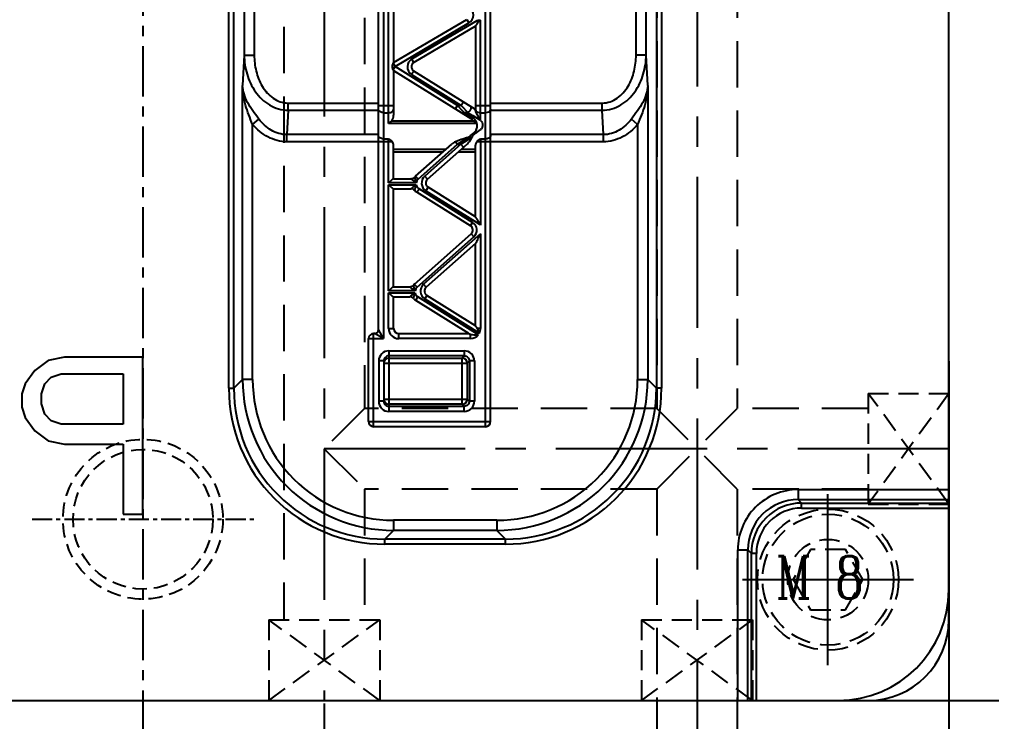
# Model space of a CAD drawing. Header units: millimetres. Extents: x 27275 to 28529, y -21406 to -20519.
# Drawn here: x 28285.4 to 28381.9, y -20923.4 to -20853.6 of the extents above; entities that cross this region are included whole.
import ezdxf

# ---------------------------------------------------------------- set-up
doc = ezdxf.new("R2010")
doc.units = ezdxf.units.MM
doc.header["$LTSCALE"] = 8
for name, pattern in [('CENTER', [2, 1.25, -0.25, 0.25, -0.25]), ('CENTER2', [1.125, 0.75, -0.125, 0.125, -0.125]), ('HIDDEN', [0.375, 0.25, -0.125])]:
    doc.linetypes.add(name, pattern=pattern)
doc.layers.get('DEFPOINTS').update_dxf_attribs({"color": 6})
for name, color, linetype in [('Cav-cor', 30, 'Continuous'), ('CL', 1, 'Continuous'), ('SCREW', 52, 'HIDDEN'), ('WT', 4, 'Continuous')]:
    doc.layers.add(name, color=color, linetype=linetype)
doc.layers.add('dim', color=3, linetype='Continuous', lineweight=15)
doc.styles.add('ROMANC', font='RomanC.ttf', dxfattribs={"width": 0.8, "height": 7})
doc.styles.get("Standard").update_dxf_attribs({"font": 'txt.shx', "width": 0.8, "bigfont": 'chineset.shx'})
doc.dimstyles.new('ISO-25', dxfattribs={"dimtxt": 5, "dimasz": 4, "dimexe": 0.3, "dimexo": 0.3, "dimtad": 0, "dimzin": 1, "dimdsep": 46, "dimtxsty": 'Standard', "dimcen": 0, "dimclrd": 3, "dimclre": 3, "dimclrt": 3, "dimazin": 0, "dimtfac": 1, "dimtofl": 0, "dimtmove": 0, "dimatfit": 0, "dimfxl": 0, "dimarcsym": 0})

# ---------------------------------------------------------------- blocks, each defined once
blk = doc.blocks.new('*D26271')
at = {"layer": 'DEFPOINTS', "color": 0}
for p in [(28217.642, -20887.286), (28377.642, -20887.286), (28217.642, -20984.32)]:
    blk.add_point(p, dxfattribs=at)
at = {"layer": 'dim', "color": 3, "lineweight": -2}
for p, q in [((28217.642, -20887.586), (28217.642, -20984.62)), ((28377.642, -20887.586), (28377.642, -20984.62)), ((28221.642, -20984.32), (28288.684, -20984.32)), ((28373.642, -20984.32), (28306.601, -20984.32))]:
    blk.add_line(p, q, dxfattribs=at)
at = {"layer": 'dim', "color": 3}
for points in [[(28221.642, -20983.653), (28221.642, -20984.987), (28217.642, -20984.32)], [(28373.642, -20984.987), (28373.642, -20983.653), (28377.642, -20984.32)]]:
    blk.add_solid(points, dxfattribs=at)
at = {"layer": 'dim', "color": 3, "insert": (28297.642, -20984.32), "char_height": 5, "attachment_point": 5}
blk.add_mtext('160.00', dxfattribs=at)
blk = doc.blocks.new('*D26272')
at = {"layer": 'DEFPOINTS', "color": 0}
for p in [(28368.642, -20631.286), (28483.05, -20631.286), (28368.642, -20921.286)]:
    blk.add_point(p, dxfattribs=at)
at = {"layer": 'dim', "color": 3, "lineweight": -2}
for p, q in [((28368.942, -20631.286), (28483.35, -20631.286)), ((28483.05, -20635.286), (28483.05, -20766.661)), ((28483.05, -20917.286), (28483.05, -20785.911)), ((28368.942, -20921.286), (28483.35, -20921.286))]:
    blk.add_line(p, q, dxfattribs=at)
at = {"layer": 'dim', "color": 3}
for points in [[(28483.717, -20635.286), (28482.384, -20635.286), (28483.05, -20631.286)], [(28482.384, -20917.286), (28483.717, -20917.286), (28483.05, -20921.286)]]:
    blk.add_solid(points, dxfattribs=at)
at = {"layer": 'dim', "color": 3, "insert": (28483.05, -20776.286), "char_height": 5, "attachment_point": 5, "rotation": 90}
blk.add_mtext('290.00', dxfattribs=at)
blk = doc.blocks.new('cb_8')
at = {"linetype": 'HIDDEN'}
blk.add_circle((0, 0), 7, dxfattribs=at)
at = {"layer": 'SCREW', "linetype": 'CENTER2', "ltscale": 5}
for p, q in [((0, -8.5), (0, 8.5)), ((-8.5, 0), (8.5, 0))]:
    blk.add_line(p, q, dxfattribs=at)
at = {"layer": 'SCREW'}
blk.add_lwpolyline([(-1.732, 3), (-3.464, 0), (-1.732, -3), (1.732, -3), (3.464, 0), (1.732, 3)], close=True, dxfattribs=at)
for radius in [6.5, 4]:
    blk.add_circle((0, 0), radius, dxfattribs=at)
at = {"layer": 'dim', "style": 'ROMANC', "width": 0.8}
blk.add_text('M 8', height=4.1865, dxfattribs=at).set_placement((-5.202, -1.858))
blk = doc.blocks.new('20150513.114825')
at = {"layer": 'WT', "color": 125, "linetype": 'HIDDEN'}
for p, q in [((-5.5, 8), (5.5, 8)), ((5.5, 8), (-5.5, 0)), ((-5.5, 8), (5.5, 0)), ((-5.5, 0), (-5.5, 8)), ((5.5, 0), (5.5, 8)), ((-5.5, 0), (5.5, 0))]:
    blk.add_line(p, q, dxfattribs=at)
blk = doc.blocks.new('*D27182')
at = {"layer": 'DEFPOINTS', "color": 0}
for p in [(28217.642, -20910.286), (28315.642, -20921.286), (28315.642, -20945.038)]:
    blk.add_point(p, dxfattribs=at)
at = {"layer": 'dim', "color": 3, "lineweight": -2}
for p, q in [((28217.642, -20910.586), (28217.642, -20945.338)), ((28315.642, -20921.586), (28315.642, -20945.338)), ((28221.642, -20945.038), (28258.684, -20945.038)), ((28311.642, -20945.038), (28274.601, -20945.038))]:
    blk.add_line(p, q, dxfattribs=at)
at = {"layer": 'dim', "color": 3}
for points in [[(28221.642, -20944.371), (28221.642, -20945.704), (28217.642, -20945.038)], [(28311.642, -20945.704), (28311.642, -20944.371), (28315.642, -20945.038)]]:
    blk.add_solid(points, dxfattribs=at)
at = {"layer": 'dim', "color": 3, "insert": (28266.642, -20945.038), "char_height": 5, "attachment_point": 5}
blk.add_mtext('98.00', dxfattribs=at)
blk = doc.blocks.new('*D27183')
at = {"layer": 'DEFPOINTS', "color": 0}
for p in [(28217.642, -20910.286), (28352.642, -20921.286), (28352.642, -20954.491)]:
    blk.add_point(p, dxfattribs=at)
at = {"layer": 'dim', "color": 3, "lineweight": -2}
for p, q in [((28217.642, -20910.586), (28217.642, -20954.791)), ((28352.642, -20921.586), (28352.642, -20954.791)), ((28221.642, -20954.491), (28275.851, -20954.491)), ((28348.642, -20954.491), (28294.434, -20954.491))]:
    blk.add_line(p, q, dxfattribs=at)
at = {"layer": 'dim', "color": 3}
for points in [[(28221.642, -20953.824), (28221.642, -20955.158), (28217.642, -20954.491)], [(28348.642, -20955.158), (28348.642, -20953.824), (28352.642, -20954.491)]]:
    blk.add_solid(points, dxfattribs=at)
at = {"layer": 'dim', "color": 3, "insert": (28285.142, -20954.491), "char_height": 5, "attachment_point": 5}
blk.add_mtext('135.00', dxfattribs=at)

msp = doc.modelspace()

# ---------------------------------------------------------------- linework, layer by layer
at = {"color": 8, "linetype": 'CENTER', "ltscale": 0.2}
msp.add_line((28286.642, -20903.286), (28308.642, -20903.286), dxfattribs=at)
at = {"color": 8, "linetype": 'HIDDEN', "ltscale": 0.7}
for radius in [7.938, 6.938]:
    msp.add_circle((28297.642, -20903.286), radius, dxfattribs=at)
at = {"layer": 'Cav-cor', "color": 241}
for p, q in [((28377.642, -20913.286), (28377.642, -20639.286)), ((28306.168, -20890.281), (28306.168, -20829.4)), ((28306.667, -20890.281), (28306.667, -20829.4)), ((28321.522, -20834.478), (28321.522, -20885.342)), ((28322.025, -20863.982), (28322.025, -20835.924)), ((28348.617, -20835.475), (28348.617, -20890.281)), ((28349.117, -20835.475), (28349.117, -20890.281)), ((28331.655, -20894.095), (28331.655, -20837.122)), ((28321.019, -20884.437), (28321.019, -20838.197)), ((28332.158, -20893.592), (28332.158, -20838.294)), ((28307.694, -20842.609), (28307.694, -20857.176)), ((28308.693, -20842.609), (28308.693, -20857.176)), ((28346.592, -20857.176), (28346.592, -20842.609)), ((28347.59, -20857.176), (28347.59, -20842.609)), ((28322.528, -20848.225), (28322.528, -20857.928)), ((28322.528, -20857.928), (28329.801, -20853.639)), ((28329.801, -20853.639), (28330.006, -20853.986)), ((28322.666, -20858.313), (28330.006, -20853.986)), ((28324.338, -20857.561), (28330.822, -20853.738)), ((28330.649, -20854.307), (28324.543, -20857.907)), ((28330.649, -20854.307), (28330.649, -20862.591)), ((28330.924, -20853.912), (28330.822, -20853.738)), ((28330.85, -20853.72), (28331.152, -20853.72)), ((28331.152, -20863.674), (28331.152, -20853.72)), ((28307.694, -20857.176), (28307.536, -20860.194)), ((28307.694, -20857.176), (28308.693, -20857.176)), ((28347.59, -20857.176), (28346.592, -20857.176)), ((28347.748, -20860.194), (28347.59, -20857.176)), ((28322.466, -20858.633), (28322.666, -20858.313)), ((28322.473, -20857.985), (28322.666, -20858.313)), ((28328.868, -20862.19), (28322.666, -20858.313)), ((28324.543, -20857.907), (28324.338, -20857.561)), ((28322.528, -20858.701), (28330.185, -20863.488)), ((28322.528, -20858.701), (28322.528, -20863.153)), ((28324.531, -20858.767), (28324.318, -20859.108)), ((28324.318, -20859.108), (28329.248, -20862.19)), ((28330.649, -20862.591), (28324.531, -20858.767)), ((28307.536, -20889.412), (28307.536, -20860.194)), ((28347.748, -20860.194), (28347.748, -20889.412)), ((28312.068, -20861.943), (28321.019, -20861.943)), ((28312.068, -20862.65), (28312.068, -20861.943)), ((28321.019, -20862.19), (28322.528, -20862.19)), ((28328.655, -20862.531), (28328.868, -20862.19)), ((28329.248, -20862.19), (28328.868, -20862.19)), ((28329.371, -20862.714), (28328.868, -20862.19)), ((28329.461, -20861.849), (28329.248, -20862.19)), ((28329.248, -20862.19), (28329.931, -20862.901)), ((28330.649, -20862.19), (28332.158, -20862.19)), ((28332.158, -20861.943), (28343.216, -20861.943)), ((28343.216, -20862.65), (28343.216, -20861.943)), ((28312.068, -20862.65), (28311.941, -20865.082)), ((28312.068, -20862.65), (28321.019, -20862.65)), ((28321.522, -20862.901), (28322.025, -20862.901)), ((28329.477, -20862.825), (28329.371, -20862.714)), ((28329.551, -20862.901), (28329.477, -20862.825)), ((28329.931, -20862.901), (28329.551, -20862.901)), ((28330.27, -20863.351), (28329.551, -20862.901)), ((28329.931, -20862.901), (28330.377, -20863.18)), ((28330.377, -20863.18), (28331.075, -20863.617)), ((28331.152, -20862.901), (28331.655, -20862.901)), ((28332.158, -20862.65), (28343.216, -20862.65)), ((28343.344, -20865.082), (28343.216, -20862.65)), ((28308.535, -20864.07), (28309.161, -20863.536)), ((28308.535, -20889.412), (28308.535, -20864.07)), ((28330.797, -20863.982), (28322.025, -20863.982)), ((28322.348, -20863.698), (28330.413, -20863.698)), ((28330.38, -20863.419), (28330.27, -20863.351)), ((28330.398, -20863.431), (28330.38, -20863.419)), ((28346.75, -20864.07), (28346.123, -20863.536)), ((28346.75, -20864.07), (28346.75, -20889.412)), ((28321.019, -20865.082), (28311.941, -20865.082)), ((28311.941, -20865.789), (28311.941, -20865.082)), ((28343.344, -20865.082), (28332.158, -20865.082)), ((28343.344, -20865.789), (28343.344, -20865.082)), ((28322.399, -20865.791), (28311.941, -20865.789)), ((28321.522, -20865.507), (28322.025, -20865.507)), ((28322.025, -20869.859), (28322.025, -20865.507)), ((28322.528, -20869.457), (28322.528, -20866.128)), ((28324.707, -20869.207), (28328.293, -20866.027)), ((28324.974, -20869.508), (28328.884, -20866.041)), ((28329.187, -20866.041), (28325.611, -20869.212)), ((28325.878, -20869.513), (28329.863, -20865.98)), ((28328.665, -20865.795), (28328.884, -20866.041)), ((28328.884, -20866.041), (28330.007, -20865.33)), ((28328.884, -20866.041), (28329.187, -20866.041)), ((28329.698, -20865.718), (28329.187, -20866.041)), ((28329.454, -20866.343), (28329.187, -20866.041)), ((28330.31, -20865.33), (28329.698, -20865.718)), ((28330.007, -20865.33), (28330.31, -20865.33)), ((28330.649, -20873.257), (28330.649, -20866.128)), ((28343.344, -20865.789), (28330.778, -20865.791)), ((28331.152, -20865.507), (28331.655, -20865.507)), ((28331.152, -20865.507), (28331.152, -20874.063)), ((28322.528, -20866.513), (28327.745, -20866.513)), ((28322.528, -20866.797), (28327.424, -20866.797)), ((28328.941, -20866.797), (28330.649, -20866.797)), ((28329.262, -20866.513), (28330.649, -20866.513)), ((28324.779, -20869.859), (28322.025, -20869.859)), ((28322.528, -20869.457), (28324.249, -20869.457)), ((28324.727, -20869.23), (28324.974, -20869.508)), ((28325.878, -20869.513), (28325.611, -20869.212)), ((28322.025, -20870.06), (28324.779, -20870.06)), ((28322.025, -20880.591), (28322.025, -20870.06)), ((28322.528, -20870.463), (28324.249, -20870.463)), ((28322.528, -20880.189), (28322.528, -20870.463)), ((28324.841, -20870.813), (28325.054, -20870.471)), ((28330.158, -20874.137), (28324.841, -20870.813)), ((28330.372, -20873.795), (28325.054, -20870.471)), ((28325.945, -20870.316), (28325.731, -20870.657)), ((28325.731, -20870.657), (28331.049, -20873.981)), ((28330.649, -20873.257), (28325.945, -20870.316)), ((28330.158, -20874.137), (28330.372, -20873.795)), ((28331.082, -20873.928), (28331.049, -20873.981)), ((28324.586, -20879.939), (28330.225, -20874.939)), ((28324.853, -20880.24), (28330.492, -20875.241)), ((28331.147, -20874.936), (28325.49, -20879.945)), ((28330.225, -20874.939), (28330.492, -20875.241)), ((28331.147, -20874.936), (28331.152, -20884.336)), ((28330.649, -20875.908), (28325.757, -20880.246)), ((28330.649, -20884.065), (28330.649, -20875.908)), ((28324.658, -20880.591), (28322.025, -20880.591)), ((28322.528, -20880.189), (28324.129, -20880.189)), ((28324.606, -20879.962), (28324.853, -20880.24)), ((28325.757, -20880.246), (28325.49, -20879.945)), ((28322.025, -20880.793), (28324.658, -20880.793)), ((28322.025, -20884.336), (28322.025, -20880.793)), ((28322.528, -20881.195), (28324.129, -20881.195)), ((28322.528, -20884.336), (28322.528, -20881.195)), ((28324.72, -20881.545), (28324.933, -20881.204)), ((28329.99, -20884.839), (28324.72, -20881.545)), ((28330.938, -20884.957), (28324.933, -20881.204)), ((28325.824, -20881.049), (28325.611, -20881.39)), ((28325.611, -20881.39), (28331.045, -20884.787)), ((28330.649, -20884.065), (28325.824, -20881.049)), ((28321.522, -20885.342), (28321.019, -20884.437)), ((28322.025, -20884.336), (28322.528, -20884.336)), ((28331.152, -20884.336), (28330.841, -20884.336)), ((28320.043, -20885.342), (28321.522, -20885.342)), ((28320.043, -20893.592), (28320.043, -20885.342)), ((28320.616, -20884.839), (28320.546, -20884.839)), ((28320.546, -20894.095), (28320.546, -20884.839)), ((28321.522, -20885.342), (28320.616, -20884.839)), ((28323.031, -20884.839), (28329.99, -20884.839)), ((28323.031, -20885.342), (28323.031, -20884.839)), ((28330.146, -20885.342), (28323.031, -20885.342)), ((28330.146, -20885.342), (28330.146, -20884.904)), ((28289.848, -20887.195), (28288.225, -20887.526)), ((28297.642, -20887.195), (28289.848, -20887.195)), ((28297.642, -20902.782), (28297.642, -20887.195)), ((28322.055, -20886.558), (28329.543, -20886.558)), ((28322.055, -20886.558), (28322.055, -20892.577)), ((28329.543, -20887.06), (28322.055, -20887.06)), ((28322.055, -20887.279), (28329.324, -20887.279)), ((28329.543, -20887.06), (28329.324, -20887.279)), ((28329.324, -20891.856), (28329.324, -20887.279)), ((28329.543, -20886.558), (28329.543, -20887.06)), ((28288.225, -20887.526), (28286.926, -20888.521)), ((28321.552, -20887.565), (28321.049, -20887.565)), ((28321.049, -20887.565), (28321.049, -20891.57)), ((28321.552, -20887.565), (28321.552, -20891.57)), ((28321.552, -20887.781), (28329.826, -20887.781)), ((28330.045, -20887.562), (28329.826, -20887.781)), ((28329.826, -20887.781), (28329.826, -20891.354)), ((28330.548, -20887.562), (28330.045, -20887.562)), ((28330.045, -20887.562), (28330.045, -20891.573)), ((28330.548, -20887.562), (28330.548, -20891.573)), ((28286.926, -20888.521), (28285.952, -20889.848)), ((28287.9, -20889.848), (28288.55, -20889.185)), ((28288.55, -20889.185), (28289.524, -20888.853)), ((28289.524, -20888.853), (28295.694, -20888.853)), ((28295.694, -20888.853), (28295.694, -20893.828)), ((28285.952, -20889.848), (28285.627, -20890.843)), ((28287.575, -20890.843), (28287.9, -20889.848)), ((28306.168, -20890.281), (28306.667, -20890.281)), ((28307.536, -20889.412), (28306.667, -20890.281)), ((28308.535, -20889.412), (28307.536, -20889.412)), ((28346.75, -20889.412), (28347.748, -20889.412)), ((28348.617, -20890.281), (28347.748, -20889.412)), ((28349.117, -20890.281), (28348.617, -20890.281)), ((28285.627, -20890.843), (28285.627, -20892.169)), ((28287.575, -20891.838), (28287.575, -20890.843)), ((28285.627, -20892.169), (28285.952, -20893.164)), ((28287.9, -20892.833), (28287.575, -20891.838)), ((28321.552, -20891.57), (28321.049, -20891.57)), ((28321.552, -20891.354), (28329.826, -20891.354)), ((28329.324, -20891.856), (28322.055, -20891.856)), ((28329.543, -20892.075), (28322.055, -20892.075)), ((28329.543, -20892.075), (28329.324, -20891.856)), ((28329.543, -20892.577), (28329.543, -20892.075)), ((28330.045, -20891.573), (28329.826, -20891.354)), ((28330.548, -20891.573), (28330.045, -20891.573)), ((28285.952, -20893.164), (28286.926, -20894.491)), ((28288.55, -20893.496), (28287.9, -20892.833)), ((28329.543, -20892.577), (28322.057, -20892.577)), ((28289.524, -20893.828), (28288.55, -20893.496)), ((28295.694, -20893.828), (28289.524, -20893.828)), ((28320.043, -20893.592), (28332.158, -20893.592)), ((28331.655, -20894.095), (28320.546, -20894.095)), ((28286.926, -20894.491), (28288.225, -20895.486)), ((28288.225, -20895.486), (28289.848, -20895.818)), ((28289.848, -20895.818), (28295.694, -20895.818)), ((28295.694, -20895.818), (28295.694, -20902.782)), ((28362.685, -20900.337), (28377.642, -20900.337)), ((28362.685, -20900.337), (28362.685, -20901.335)), ((28362.685, -20901.335), (28377.642, -20901.335)), ((28363.03, -20901.68), (28362.685, -20901.335)), ((28363.03, -20901.68), (28377.642, -20901.68)), ((28363.03, -20902.179), (28363.03, -20901.68)), ((28295.694, -20902.782), (28297.642, -20902.782)), ((28363.03, -20902.179), (28377.642, -20902.179)), ((28332.769, -20903.393), (28322.516, -20903.393)), ((28322.516, -20903.393), (28322.516, -20904.392)), ((28332.769, -20903.393), (28332.769, -20904.392)), ((28322.516, -20904.392), (28321.647, -20905.261)), ((28332.769, -20904.392), (28322.516, -20904.392)), ((28333.638, -20905.261), (28332.769, -20904.392)), ((28333.638, -20905.261), (28321.647, -20905.261)), ((28321.647, -20905.76), (28321.647, -20905.261)), ((28333.638, -20905.76), (28333.638, -20905.261)), ((28333.638, -20905.76), (28321.647, -20905.76)), ((28356.693, -20906.328), (28357.692, -20906.328)), ((28356.693, -20921.286), (28356.693, -20906.328)), ((28358.037, -20906.673), (28357.692, -20906.328)), ((28357.692, -20921.286), (28357.692, -20906.328)), ((28358.536, -20906.673), (28358.037, -20906.673)), ((28358.037, -20921.286), (28358.037, -20906.673)), ((28358.536, -20921.286), (28358.536, -20906.673)), ((28225.642, -20921.286), (28369.642, -20921.286))]:
    msp.add_line(p, q, dxfattribs=at)
for centre, radius, start, end in [((28329.546, -20853.206), 0.905, 300.52421, 57.99), ((28330.515, -20853.218), 0.604, 300.52421, 303.73853), ((28324.798, -20858.341), 0.905, 120.52421, 237.99), ((28324.798, -20858.341), 0.503, 120.52421, 237.99), ((28329.918, -20863.914), 0.503, 43.12701, 57.99), ((28330.721, -20863.174), 0.567, 308.70247, 312.49421), ((28330.757, -20864.127), 0.602, 48.92569, 58.00239), ((28324.249, -20868.954), 0.503, 270, 318.18969), ((28325.374, -20869.96), 1.006, 131.56057, 138.18969), ((28325.374, -20869.96), 0.604, 131.56057, 170.40593), ((28326.211, -20869.89), 0.905, 131.56057, 237.99), ((28326.211, -20869.89), 0.503, 131.56057, 237.99), ((28324.249, -20870.966), 0.503, 41.81031, 90), ((28325.374, -20869.96), 1.006, 221.81031, 237.99), ((28325.374, -20869.96), 0.604, 189.59407, 237.99), ((28329.892, -20874.563), 0.905, 311.56057, 57.99), ((28329.892, -20874.563), 0.503, 311.56057, 57.99), ((28330.729, -20874.493), 0.604, 45.47814, 57.99), ((28329.969, -20874.593), 1.296, 24.1507, 30.86115), ((28324.129, -20879.686), 0.503, 270, 318.18969), ((28325.253, -20880.692), 1.006, 131.56057, 138.18969), ((28325.253, -20880.692), 0.604, 131.56057, 170.40593), ((28326.09, -20880.622), 0.905, 131.56057, 237.99), ((28326.09, -20880.622), 0.503, 131.56057, 237.99), ((28324.129, -20881.698), 0.503, 41.81031, 90), ((28325.253, -20880.692), 1.006, 221.81031, 237.99), ((28325.253, -20880.692), 0.604, 189.59407, 237.99), ((28320.616, -20884.437), 0.402, 270, 0), ((28323.031, -20884.336), 1.006, 180, 270), ((28323.031, -20884.336), 0.503, 180, 270), ((28330.146, -20884.336), 1.006, 333.37933, 0), ((28320.546, -20885.342), 0.503, 90, 180), ((28330.146, -20884.336), 1.006, 270, 321.90077), ((28322.056, -20887.564), 1.007, 90.0378, 180.04395), ((28322.055, -20887.782), 0.503, 89.95796, 179.95793), ((28322.055, -20887.562), 0.502, 90.01343, 180.02608), ((28329.322, -20887.783), 0.504, 0.18568, 89.81432), ((28329.544, -20887.562), 1.004, 359.97139, 90.02854), ((28321.638, -20890.29), 15.47, 179.96876, 270.03124), ((28321.636, -20890.291), 14.969, 179.96145, 270.03855), ((28322.511, -20889.417), 14.975, 179.98348, 270.01652), ((28322.508, -20889.42), 13.973, 179.96887, 270.03113), ((28332.773, -20889.417), 14.975, 269.98349, 0.01651), ((28332.776, -20889.42), 13.973, 269.96887, 0.03113), ((28333.646, -20890.29), 15.47, 269.96877, 0.03123), ((28333.648, -20890.291), 14.969, 269.96146, 0.03854), ((28322.056, -20891.571), 1.007, 179.95864, 270.03377), ((28322.055, -20891.353), 0.503, 180.04204, 270.04199), ((28322.055, -20891.573), 0.502, 179.97477, 269.98597), ((28329.322, -20891.352), 0.504, 270.18568, 359.81432), ((28329.544, -20891.573), 1.004, 269.97139, 0.02857), ((28320.546, -20893.592), 0.503, 180, 270), ((28331.655, -20893.592), 0.503, 270, 0), ((28362.682, -20906.325), 5.988, 89.9688, 180.0312), ((28362.678, -20906.322), 4.986, 89.92461, 180.07539), ((28363.029, -20906.672), 4.992, 89.99069, 180.00931), ((28363.027, -20906.671), 4.491, 89.96883, 180.03117), ((28366.642, -20910.286), 11, 270, 0), ((28369.642, -20913.286), 8, 270, 0)]:
    msp.add_arc(centre, radius, start, end, dxfattribs=at)
for centre, major_axis, ratio, start_param, end_param in [((28322.025, -20863.153), (0, 0.711), 0.707107, -2.442903, -1.570796), ((28322.025, -20866.128), (0, 0.503), 1, -1.570796, -0.838433), ((28331.152, -20866.128), (0.503, 0), 1, 2.409229, 3.141593)]:
    msp.add_ellipse(centre, major_axis=major_axis, ratio=ratio, start_param=start_param, end_param=end_param, dxfattribs=at)
for points, knots in [([(28330.659, -20854.301), (28330.667, -20854.296), (28330.683, -20854.277), (28330.709, -20854.244), (28330.74, -20854.199), (28330.787, -20854.129), (28330.849, -20854.033), (28330.899, -20853.953), (28330.924, -20853.912)], [0, 0, 0, 0, 0.059137, 0.15385, 0.271641, 0.403644, 0.692646, 1, 1, 1, 1]), ([(28330.924, -20853.912), (28330.934, -20853.897), (28330.971, -20853.835), (28331.004, -20853.77), (28331.026, -20853.72)], [0, 0, 0, 0, 0.247036, 1, 1, 1, 1]), ([(28307.694, -20857.176), (28307.699, -20857.818), (28307.88, -20859.108), (28308.573, -20860.592), (28309.418, -20861.574), (28310.196, -20862.165), (28311.095, -20862.555), (28311.745, -20862.648), (28312.068, -20862.65)], [0, 0, 0, 0, 0.24915, 0.498416, 0.623652, 0.749019, 0.874489, 1, 1, 1, 1]), ([(28308.693, -20857.176), (28308.693, -20857.712), (28308.815, -20858.788), (28309.307, -20860.058), (28309.936, -20860.933), (28310.538, -20861.479), (28311.261, -20861.853), (28311.8, -20861.943), (28312.068, -20861.943)], [0, 0, 0, 0, 0.250086, 0.499923, 0.625119, 0.75022, 0.875177, 1, 1, 1, 1]), ([(28343.216, -20861.943), (28343.484, -20861.943), (28344.023, -20861.853), (28344.747, -20861.479), (28345.348, -20860.933), (28345.978, -20860.058), (28346.469, -20858.788), (28346.592, -20857.712), (28346.592, -20857.176)], [0, 0, 0, 0, 0.124822, 0.24978, 0.37488, 0.500075, 0.749913, 1, 1, 1, 1]), ([(28343.216, -20862.65), (28343.54, -20862.648), (28344.189, -20862.555), (28345.088, -20862.165), (28345.866, -20861.574), (28346.711, -20860.592), (28347.404, -20859.108), (28347.586, -20857.818), (28347.59, -20857.176)], [0, 0, 0, 0, 0.12551, 0.250981, 0.376347, 0.501582, 0.750849, 1, 1, 1, 1]), ([(28322.439, -20858.037), (28322.387, -20858.129), (28322.348, -20858.297), (28322.393, -20858.502), (28322.439, -20858.594), (28322.466, -20858.633)], [0, 0, 0, 0, 0.510116, 0.774252, 1, 1, 1, 1]), ([(28322.473, -20857.985), (28322.47, -20857.988), (28322.458, -20858.005), (28322.447, -20858.023), (28322.439, -20858.037)], [0, 0, 0, 0, 0.228179, 1, 1, 1, 1]), ([(28322.518, -20857.934), (28322.51, -20857.938), (28322.495, -20857.956), (28322.481, -20857.973), (28322.473, -20857.985)], [0, 0, 0, 0, 0.384995, 1, 1, 1, 1]), ([(28322.466, -20858.633), (28322.476, -20858.646), (28322.492, -20858.668), (28322.509, -20858.689), (28322.518, -20858.695)], [0, 0, 0, 0, 0.616563, 1, 1, 1, 1]), ([(28309.161, -20863.536), (28308.954, -20863.265), (28308.548, -20862.733), (28308.021, -20861.913), (28307.651, -20861.067), (28307.547, -20860.479), (28307.536, -20860.194)], [0, 0, 0, 0, 0.271279, 0.531697, 0.773306, 1, 1, 1, 1]), ([(28308.535, -20864.07), (28308.399, -20863.753), (28308.136, -20863.12), (28307.814, -20862.154), (28307.6, -20861.178), (28307.543, -20860.52), (28307.536, -20860.194)], [0, 0, 0, 0, 0.257389, 0.510094, 0.757019, 1, 1, 1, 1]), ([(28347.748, -20860.194), (28347.738, -20860.479), (28347.633, -20861.067), (28347.264, -20861.913), (28346.737, -20862.733), (28346.331, -20863.265), (28346.123, -20863.536)], [0, 0, 0, 0, 0.226693, 0.468302, 0.728721, 1, 1, 1, 1]), ([(28347.748, -20860.194), (28347.742, -20860.52), (28347.684, -20861.178), (28347.471, -20862.154), (28347.148, -20863.12), (28346.885, -20863.753), (28346.75, -20864.07)], [0, 0, 0, 0, 0.242981, 0.489906, 0.742611, 1, 1, 1, 1]), ([(28330.144, -20862.276), (28330.159, -20862.285), (28330.186, -20862.318), (28330.2, -20862.384), (28330.195, -20862.466), (28330.17, -20862.558), (28330.129, -20862.654), (28330.056, -20862.776), (28329.985, -20862.858), (28329.931, -20862.901)], [0, 0, 0, 0, 0.074258, 0.164768, 0.277351, 0.410392, 0.55773, 0.711204, 1, 1, 1, 1]), ([(28321.522, -20862.901), (28321.468, -20862.901), (28321.363, -20862.89), (28321.22, -20862.838), (28321.105, -20862.756), (28321.054, -20862.682), (28321.038, -20862.644)], [0, 0, 0, 0, 0.278434, 0.543355, 0.784263, 1, 1, 1, 1]), ([(28322.025, -20862.901), (28322.09, -20862.901), (28322.215, -20862.884), (28322.38, -20862.81), (28322.497, -20862.694), (28322.528, -20862.593), (28322.528, -20862.546)], [0, 0, 0, 0, 0.28797, 0.555344, 0.790533, 1, 1, 1, 1]), ([(28329.338, -20862.958), (28329.35, -20862.966), (28329.383, -20862.976), (28329.436, -20862.968), (28329.494, -20862.943), (28329.532, -20862.917), (28329.551, -20862.901)], [0, 0, 0, 0, 0.191403, 0.413846, 0.683054, 1, 1, 1, 1]), ([(28330.649, -20862.546), (28330.649, -20862.557), (28330.652, -20862.605), (28330.669, -20862.651), (28330.687, -20862.682)], [0, 0, 0, 0, 0.244538, 1, 1, 1, 1]), ([(28331.104, -20863.593), (28331.058, -20863.523), (28330.968, -20863.375), (28330.862, -20863.18), (28330.78, -20863.011), (28330.72, -20862.876), (28330.678, -20862.763), (28330.655, -20862.679), (28330.649, -20862.642), (28330.649, -20862.627)], [0, 0, 0, 0, 0.233039, 0.484905, 0.618665, 0.757672, 0.897003, 0.957456, 1, 1, 1, 1]), ([(28330.687, -20862.682), (28330.728, -20862.752), (28330.878, -20862.868), (28331.057, -20862.901), (28331.152, -20862.901)], [0, 0, 0, 0, 0.461014, 1, 1, 1, 1]), ([(28332.12, -20862.682), (28332.078, -20862.752), (28331.929, -20862.868), (28331.75, -20862.901), (28331.655, -20862.901)], [0, 0, 0, 0, 0.461014, 1, 1, 1, 1]), ([(28332.158, -20862.546), (28332.158, -20862.557), (28332.155, -20862.605), (28332.138, -20862.651), (28332.12, -20862.682)], [0, 0, 0, 0, 0.244538, 1, 1, 1, 1]), ([(28311.941, -20865.789), (28311.613, -20865.789), (28310.955, -20865.705), (28310.033, -20865.342), (28309.214, -20864.786), (28308.747, -20864.32), (28308.535, -20864.07)], [0, 0, 0, 0, 0.249852, 0.499782, 0.749835, 1, 1, 1, 1]), ([(28311.941, -20865.082), (28311.666, -20865.084), (28311.114, -20865.006), (28310.354, -20864.668), (28309.696, -20864.165), (28309.328, -20863.754), (28309.161, -20863.536)], [0, 0, 0, 0, 0.250045, 0.50009, 0.750091, 1, 1, 1, 1]), ([(28322.348, -20863.698), (28322.324, -20863.726), (28322.227, -20863.833), (28322.115, -20863.925), (28322.025, -20863.982)], [0, 0, 0, 0, 0.261022, 1, 1, 1, 1]), ([(28330.007, -20865.33), (28330.062, -20865.28), (28330.17, -20865.178), (28330.339, -20865.031), (28330.511, -20864.891), (28330.657, -20864.732), (28330.761, -20864.554), (28330.835, -20864.303), (28330.822, -20864.106), (28330.797, -20863.982)], [0, 0, 0, 0, 0.133686, 0.268594, 0.403593, 0.533068, 0.655203, 0.771864, 1, 1, 1, 1]), ([(28330.185, -20863.488), (28330.202, -20863.498), (28330.25, -20863.508), (28330.294, -20863.493), (28330.317, -20863.482)], [0, 0, 0, 0, 0.443132, 1, 1, 1, 1]), ([(28331.152, -20863.674), (28331.219, -20863.732), (28331.324, -20863.874), (28331.367, -20864.086), (28331.352, -20864.25), (28331.3, -20864.413), (28331.189, -20864.558), (28331.048, -20864.677), (28330.89, -20864.794), (28330.726, -20864.902), (28330.568, -20865.018), (28330.427, -20865.136), (28330.34, -20865.248), (28330.31, -20865.33)], [0, 0, 0, 0, 0.122991, 0.23607, 0.29228, 0.349681, 0.472315, 0.53856, 0.606505, 0.743876, 0.81187, 0.878178, 1, 1, 1, 1]), ([(28330.317, -20863.482), (28330.324, -20863.479), (28330.352, -20863.465), (28330.379, -20863.446), (28330.398, -20863.431)], [0, 0, 0, 0, 0.231517, 1, 1, 1, 1]), ([(28330.798, -20863.986), (28330.785, -20863.933), (28330.75, -20863.828), (28330.635, -20863.624), (28330.502, -20863.496), (28330.398, -20863.431)], [0, 0, 0, 0, 0.2329, 0.474746, 1, 1, 1, 1]), ([(28330.413, -20863.698), (28330.474, -20863.752), (28330.599, -20863.852), (28330.73, -20863.943), (28330.796, -20863.982)], [0, 0, 0, 0, 0.514354, 1, 1, 1, 1]), ([(28331.152, -20863.674), (28331.148, -20863.667), (28331.133, -20863.639), (28331.117, -20863.612), (28331.104, -20863.593)], [0, 0, 0, 0, 0.244708, 1, 1, 1, 1]), ([(28346.123, -20863.536), (28345.956, -20863.754), (28345.589, -20864.165), (28344.93, -20864.668), (28344.17, -20865.006), (28343.618, -20865.084), (28343.344, -20865.082)], [0, 0, 0, 0, 0.249909, 0.49991, 0.749955, 1, 1, 1, 1]), ([(28346.75, -20864.07), (28346.537, -20864.32), (28346.071, -20864.786), (28345.252, -20865.342), (28344.329, -20865.705), (28343.671, -20865.789), (28343.344, -20865.789)], [0, 0, 0, 0, 0.250165, 0.500218, 0.750148, 1, 1, 1, 1]), ([(28321.522, -20865.507), (28321.457, -20865.507), (28321.331, -20865.49), (28321.167, -20865.416), (28321.049, -20865.3), (28321.019, -20865.198), (28321.019, -20865.151)], [0, 0, 0, 0, 0.28797, 0.555344, 0.790533, 1, 1, 1, 1]), ([(28332.158, -20865.151), (28332.158, -20865.163), (28332.155, -20865.21), (28332.138, -20865.256), (28332.12, -20865.287)], [0, 0, 0, 0, 0.244537, 1, 1, 1, 1]), ([(28322.025, -20865.507), (28322.093, -20865.55), (28322.225, -20865.634), (28322.348, -20865.734), (28322.399, -20865.791)], [0, 0, 0, 0, 0.511745, 1, 1, 1, 1]), ([(28328.665, -20865.795), (28328.597, -20865.827), (28328.467, -20865.895), (28328.347, -20865.98), (28328.293, -20866.027)], [0, 0, 0, 0, 0.512584, 1, 1, 1, 1]), ([(28330.007, -20865.33), (28329.895, -20865.37), (28329.669, -20865.444), (28329.328, -20865.55), (28328.992, -20865.662), (28328.772, -20865.747), (28328.665, -20865.795)], [0, 0, 0, 0, 0.250865, 0.502716, 0.753364, 1, 1, 1, 1]), ([(28329.863, -20865.98), (28329.966, -20865.889), (28330.144, -20865.689), (28330.268, -20865.451), (28330.31, -20865.33)], [0, 0, 0, 0, 0.51733, 1, 1, 1, 1]), ([(28330.778, -20865.791), (28330.829, -20865.734), (28330.951, -20865.634), (28331.084, -20865.55), (28331.152, -20865.507)], [0, 0, 0, 0, 0.488255, 1, 1, 1, 1]), ([(28332.12, -20865.287), (28332.078, -20865.358), (28331.929, -20865.473), (28331.75, -20865.507), (28331.655, -20865.507)], [0, 0, 0, 0, 0.461015, 1, 1, 1, 1]), ([(28322.518, -20869.457), (28322.513, -20869.457), (28322.503, -20869.46), (28322.477, -20869.474), (28322.436, -20869.503), (28322.38, -20869.547), (28322.316, -20869.601), (28322.247, -20869.661), (28322.149, -20869.748), (28322.075, -20869.814), (28322.025, -20869.859)], [0, 0, 0, 0, 0.020474, 0.05094, 0.138602, 0.253674, 0.386786, 0.531729, 0.684174, 1, 1, 1, 1]), ([(28324.779, -20869.859), (28324.716, -20869.826), (28324.625, -20869.77), (28324.511, -20869.687), (28324.433, -20869.625), (28324.374, -20869.574), (28324.331, -20869.535), (28324.305, -20869.51), (28324.283, -20869.489), (28324.267, -20869.474), (28324.258, -20869.465), (28324.253, -20869.461), (28324.252, -20869.459), (28324.249, -20869.457), (28324.249, -20869.457)], [0, 0, 0, 0, 0.321375, 0.478901, 0.630268, 0.769723, 0.832199, 0.887731, 0.934346, 0.969935, 0.982897, 0.992316, 0.998059, 1, 1, 1, 1]), ([(28324.779, -20869.859), (28324.769, -20869.827), (28324.749, -20869.764), (28324.723, -20869.669), (28324.699, -20869.576), (28324.676, -20869.49), (28324.659, -20869.422), (28324.647, -20869.375), (28324.639, -20869.346), (28324.633, -20869.324), (28324.629, -20869.303), (28324.626, -20869.298), (28324.625, -20869.288), (28324.624, -20869.289)], [0, 0, 0, 0, 0.168817, 0.336547, 0.500395, 0.655134, 0.792774, 0.851997, 0.902988, 0.944356, 0.974923, 0.993668, 1, 1, 1, 1]), ([(28322.025, -20870.06), (28322.075, -20870.105), (28322.149, -20870.172), (28322.247, -20870.258), (28322.316, -20870.318), (28322.38, -20870.372), (28322.436, -20870.416), (28322.477, -20870.445), (28322.503, -20870.459), (28322.513, -20870.463), (28322.518, -20870.463)], [0, 0, 0, 0, 0.315826, 0.468271, 0.613214, 0.746326, 0.861398, 0.94906, 0.979526, 1, 1, 1, 1]), ([(28324.249, -20870.463), (28324.249, -20870.463), (28324.252, -20870.461), (28324.253, -20870.459), (28324.259, -20870.454), (28324.267, -20870.445), (28324.283, -20870.43), (28324.305, -20870.409), (28324.332, -20870.384), (28324.374, -20870.345), (28324.433, -20870.294), (28324.511, -20870.232), (28324.625, -20870.149), (28324.716, -20870.093), (28324.779, -20870.06)], [0, 0, 0, 0, 0.001959, 0.007774, 0.017266, 0.030257, 0.065923, 0.112679, 0.168252, 0.23073, 0.370131, 0.521389, 0.678791, 1, 1, 1, 1]), ([(28324.624, -20870.63), (28324.625, -20870.631), (28324.625, -20870.625), (28324.627, -20870.622), (28324.629, -20870.612), (28324.633, -20870.597), (28324.639, -20870.573), (28324.647, -20870.544), (28324.659, -20870.497), (28324.676, -20870.43), (28324.699, -20870.343), (28324.723, -20870.25), (28324.75, -20870.155), (28324.769, -20870.092), (28324.779, -20870.06)], [0, 0, 0, 0, 0.006376, 0.014262, 0.025189, 0.055845, 0.097324, 0.148363, 0.207632, 0.345227, 0.499852, 0.663577, 0.831216, 1, 1, 1, 1]), ([(28331.082, -20873.928), (28331.042, -20873.862), (28330.984, -20873.764), (28330.906, -20873.634), (28330.849, -20873.541), (28330.794, -20873.452), (28330.749, -20873.383), (28330.716, -20873.333), (28330.694, -20873.302), (28330.676, -20873.279), (28330.665, -20873.267), (28330.659, -20873.263)], [0, 0, 0, 0, 0.292146, 0.435313, 0.574903, 0.708633, 0.832151, 0.88756, 0.936108, 0.974879, 1, 1, 1, 1]), ([(28330.659, -20875.899), (28330.664, -20875.895), (28330.675, -20875.88), (28330.699, -20875.842), (28330.717, -20875.808), (28330.73, -20875.783)], [0, 0, 0, 0, 0.15673, 0.392718, 1, 1, 1, 1]), ([(28330.73, -20875.783), (28330.765, -20875.719), (28330.833, -20875.584), (28330.917, -20875.411), (28330.987, -20875.267), (28331.057, -20875.12), (28331.113, -20875.011), (28331.149, -20874.937)], [0, 0, 0, 0, 0.231472, 0.482107, 0.610387, 0.739722, 1, 1, 1, 1]), ([(28322.518, -20880.189), (28322.513, -20880.189), (28322.503, -20880.193), (28322.477, -20880.206), (28322.436, -20880.235), (28322.38, -20880.28), (28322.316, -20880.334), (28322.247, -20880.394), (28322.149, -20880.48), (28322.075, -20880.547), (28322.025, -20880.591)], [0, 0, 0, 0, 0.020474, 0.05094, 0.138602, 0.253674, 0.386786, 0.531729, 0.684174, 1, 1, 1, 1]), ([(28324.658, -20880.591), (28324.595, -20880.558), (28324.504, -20880.502), (28324.39, -20880.42), (28324.312, -20880.358), (28324.253, -20880.306), (28324.211, -20880.268), (28324.184, -20880.243), (28324.162, -20880.221), (28324.146, -20880.207), (28324.138, -20880.198), (28324.132, -20880.193), (28324.131, -20880.191), (28324.128, -20880.189), (28324.129, -20880.189)], [0, 0, 0, 0, 0.321375, 0.478901, 0.630268, 0.769723, 0.832199, 0.887731, 0.934346, 0.969935, 0.982897, 0.992316, 0.998059, 1, 1, 1, 1]), ([(28324.658, -20880.591), (28324.648, -20880.56), (28324.629, -20880.496), (28324.602, -20880.401), (28324.578, -20880.309), (28324.555, -20880.222), (28324.538, -20880.155), (28324.526, -20880.108), (28324.518, -20880.078), (28324.512, -20880.056), (28324.508, -20880.036), (28324.505, -20880.031), (28324.504, -20880.02), (28324.504, -20880.021)], [0, 0, 0, 0, 0.168817, 0.336547, 0.500395, 0.655134, 0.792774, 0.851997, 0.902988, 0.944356, 0.974923, 0.993668, 1, 1, 1, 1]), ([(28322.025, -20880.793), (28322.075, -20880.837), (28322.149, -20880.904), (28322.247, -20880.99), (28322.316, -20881.05), (28322.38, -20881.104), (28322.436, -20881.149), (28322.477, -20881.178), (28322.503, -20881.192), (28322.513, -20881.195), (28322.518, -20881.195)], [0, 0, 0, 0, 0.315826, 0.468271, 0.613214, 0.746326, 0.861398, 0.94906, 0.979526, 1, 1, 1, 1]), ([(28324.129, -20881.195), (28324.128, -20881.195), (28324.131, -20881.193), (28324.132, -20881.191), (28324.138, -20881.186), (28324.146, -20881.177), (28324.162, -20881.162), (28324.184, -20881.141), (28324.211, -20881.116), (28324.253, -20881.078), (28324.313, -20881.026), (28324.391, -20880.964), (28324.504, -20880.882), (28324.595, -20880.826), (28324.658, -20880.793)], [0, 0, 0, 0, 0.001959, 0.007774, 0.017266, 0.030257, 0.065923, 0.112679, 0.168252, 0.23073, 0.370131, 0.521389, 0.678791, 1, 1, 1, 1]), ([(28324.504, -20881.363), (28324.504, -20881.364), (28324.504, -20881.357), (28324.506, -20881.354), (28324.508, -20881.344), (28324.512, -20881.329), (28324.518, -20881.305), (28324.526, -20881.276), (28324.538, -20881.229), (28324.555, -20881.162), (28324.578, -20881.075), (28324.602, -20880.983), (28324.629, -20880.888), (28324.648, -20880.824), (28324.658, -20880.793)], [0, 0, 0, 0, 0.006376, 0.014262, 0.025189, 0.055845, 0.097324, 0.148363, 0.207632, 0.345227, 0.499852, 0.663577, 0.831216, 1, 1, 1, 1]), ([(28330.841, -20884.336), (28330.823, -20884.308), (28330.789, -20884.252), (28330.746, -20884.186), (28330.714, -20884.138), (28330.693, -20884.109), (28330.676, -20884.087), (28330.664, -20884.075), (28330.659, -20884.071)], [0, 0, 0, 0, 0.315539, 0.60631, 0.736377, 0.850156, 0.940916, 1, 1, 1, 1]), ([(28331.045, -20884.787), (28331.032, -20884.747), (28330.976, -20884.592), (28330.905, -20884.441), (28330.841, -20884.336)], [0, 0, 0, 0, 0.256867, 1, 1, 1, 1]), ([(28330.006, -20884.85), (28330.016, -20884.856), (28330.043, -20884.867), (28330.07, -20884.877), (28330.085, -20884.883)], [0, 0, 0, 0, 0.418787, 1, 1, 1, 1]), ([(28330.085, -20884.883), (28330.09, -20884.885), (28330.11, -20884.892), (28330.131, -20884.899), (28330.146, -20884.904)], [0, 0, 0, 0, 0.241256, 1, 1, 1, 1]), ([(28330.146, -20884.904), (28330.205, -20884.925), (28330.464, -20884.99), (28330.736, -20884.982), (28330.938, -20884.957)], [0, 0, 0, 0, 0.235057, 1, 1, 1, 1]), ([(28329.543, -20887.06), (28329.608, -20887.06), (28329.741, -20887.086), (28329.908, -20887.197), (28330.02, -20887.365), (28330.046, -20887.497), (28330.045, -20887.562)], [0, 0, 0, 0, 0.249905, 0.499983, 0.750069, 1, 1, 1, 1]), ([(28330.045, -20891.573), (28330.046, -20891.638), (28330.02, -20891.77), (28329.908, -20891.938), (28329.741, -20892.049), (28329.608, -20892.075), (28329.543, -20892.075)], [0, 0, 0, 0, 0.249905, 0.499983, 0.750069, 1, 1, 1, 1])]:
    msp.add_open_spline(points, degree=3, knots=knots, dxfattribs=at)
msp.add_open_spline([(28330.285, -20863.57), (28330.327, -20863.614), (28330.369, -20863.657), (28330.413, -20863.698)], degree=3, dxfattribs=at)
at = {"layer": 'CL', "color": 7, "linetype": 'CENTER', "ltscale": 0.5}
msp.add_line((28297.642, -20576.286), (28297.642, -20976.286), dxfattribs=at)
at = {"layer": 'WT', "color": 125, "linetype": 'HIDDEN', "ltscale": 2.3}
for p, q in [((28311.642, -20654.286), (28311.642, -20913.286)), ((28319.642, -20660.286), (28319.642, -20892.286)), ((28348.642, -20821.286), (28348.642, -20892.286)), ((28356.642, -20821.286), (28356.642, -20892.286)), ((28319.642, -20892.286), (28315.642, -20896.286)), ((28348.642, -20892.286), (28319.642, -20892.286)), ((28356.642, -20900.286), (28348.642, -20892.286)), ((28348.642, -20900.286), (28356.642, -20892.286)), ((28369.642, -20892.286), (28356.642, -20892.286)), ((28315.642, -20896.286), (28319.642, -20900.286)), ((28348.642, -20900.286), (28319.642, -20900.286)), ((28319.642, -20900.286), (28319.642, -20913.286)), ((28348.642, -20900.286), (28348.642, -20946.286)), ((28369.642, -20900.286), (28356.642, -20900.286)), ((28356.642, -20900.286), (28356.642, -20946.286))]:
    msp.add_line(p, q, dxfattribs=at)
at = {"layer": 'WT', "color": 125, "linetype": 'CENTER', "ltscale": 1.5}
for p, q in [((28315.642, -20656.286), (28315.642, -20921.286)), ((28352.642, -20821.286), (28352.642, -20976.286)), ((28377.642, -20896.286), (28315.642, -20896.286))]:
    msp.add_line(p, q, dxfattribs=at)

# ---------------------------------------------------------------- block references
at = {"layer": 'SCREW'}
msp.add_blockref('cb_8', (28365.642, -20909.286), dxfattribs=at)
at = {"layer": 'WT', "color": 125, "linetype": 'HIDDEN', "ltscale": 2.3, "rotation": -90}
msp.add_blockref('20150513.114825', (28369.642, -20896.286), dxfattribs=at)
at = {"layer": 'WT', "color": 125, "linetype": 'HIDDEN', "ltscale": 2.3, "xscale": -1, "rotation": 180}
for p in [(28315.642, -20913.286), (28352.642, -20913.286)]:
    msp.add_blockref('20150513.114825', p, dxfattribs=at)

# ---------------------------------------------------------------- dimensions: what is measured, and where the dimension line sits
at = {"layer": 'dim'}
for base, p1, p2, angle, picture, middle in [((28483.05, -20631.286), (28368.642, -20921.286), (28368.642, -20631.286), 90, '*D26272', (28483.05, -20776.286)), ((28217.642, -20984.32), (28377.642, -20887.286), (28217.642, -20887.286), 180, '*D26271', (28297.642, -20984.32))]:
    dim = msp.add_linear_dim(base=base, p1=p1, p2=p2, angle=angle, dimstyle='ISO-25', dxfattribs=at)
    dim.commit()
    dim.dimension.update_dxf_attribs({"geometry": picture, "text_midpoint": middle})
dim = msp.add_linear_dim(base=(28315.642, -20945.038), p1=(28217.642, -20910.286), p2=(28315.642, -20921.286), dimstyle='ISO-25', dxfattribs=at)
dim.commit()
dim.dimension.update_dxf_attribs({"geometry": '*D27182', "text_midpoint": (28266.642, -20945.038), "dimtype": 160})
dim = msp.add_linear_dim(base=(28352.642, -20954.491), p1=(28217.642, -20910.286), p2=(28352.642, -20921.286), dimstyle='ISO-25', dxfattribs=at)
dim.commit()
dim.dimension.update_dxf_attribs({"geometry": '*D27183', "text_midpoint": (28285.142, -20954.491)})

doc.saveas('drawing.dxf')
